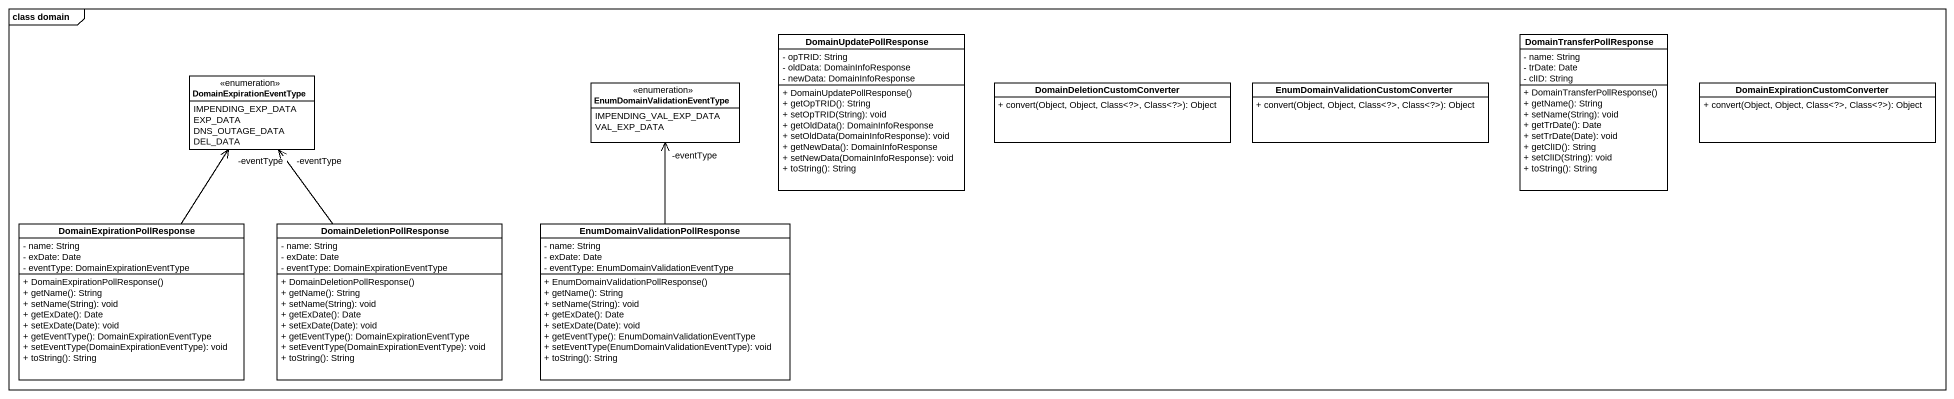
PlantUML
@startuml
mainframe class domain
hide circle
hide empty members
skinparam classAttributeIconSize 0
class DomainUpdatePollResponse {
  - opTRID: String
  - oldData: DomainInfoResponse
  - newData: DomainInfoResponse
  + DomainUpdatePollResponse()
  + getOpTRID(): String
  + setOpTRID(String): void
  + getOldData(): DomainInfoResponse
  + setOldData(DomainInfoResponse): void
  + getNewData(): DomainInfoResponse
  + setNewData(DomainInfoResponse): void
  + toString(): String
}
class DomainTransferPollResponse {
  - name: String
  - trDate: Date
  - clID: String
  + DomainTransferPollResponse()
  + getName(): String
  + setName(String): void
  + getTrDate(): Date
  + setTrDate(Date): void
  + getClID(): String
  + setClID(String): void
  + toString(): String
}
enum DomainExpirationEventType {
  IMPENDING_EXP_DATA
  EXP_DATA
  DNS_OUTAGE_DATA
  DEL_DATA
}
enum "EnumDomainValidationEventType" as EnumDomainValidationEventTyp {
  IMPENDING_VAL_EXP_DATA
  VAL_EXP_DATA
}
class "DomainDeletionCustomConverter" as DomainDeletionCustomConverte {
  + convert(Object, Object, Class<?>, Class<?>): Object
}
class "EnumDomainValidationCustomConverter" as EnumDomainValidationCustomCo {
  + convert(Object, Object, Class<?>, Class<?>): Object
}
class "DomainExpirationCustomConverter" as DomainExpirationCustomConver {
  + convert(Object, Object, Class<?>, Class<?>): Object
}
class DomainExpirationPollResponse {
  - name: String
  - exDate: Date
  - eventType: DomainExpirationEventType
  + DomainExpirationPollResponse()
  + getName(): String
  + setName(String): void
  + getExDate(): Date
  + setExDate(Date): void
  + getEventType(): DomainExpirationEventType
  + setEventType(DomainExpirationEventType): void
  + toString(): String
}
class DomainDeletionPollResponse {
  - name: String
  - exDate: Date
  - eventType: DomainExpirationEventType
  + DomainDeletionPollResponse()
  + getName(): String
  + setName(String): void
  + getExDate(): Date
  + setExDate(Date): void
  + getEventType(): DomainExpirationEventType
  + setEventType(DomainExpirationEventType): void
  + toString(): String
}
class "EnumDomainValidationPollResponse" as EnumDomainValidationPollResp {
  - name: String
  - exDate: Date
  - eventType: EnumDomainValidationEventType
  + EnumDomainValidationPollResponse()
  + getName(): String
  + setName(String): void
  + getExDate(): Date
  + setExDate(Date): void
  + getEventType(): EnumDomainValidationEventType
  + setEventType(EnumDomainValidationEventType): void
  + toString(): String
}
DomainExpirationPollResponse -up-> "-eventType" DomainExpirationEventType
DomainDeletionPollResponse -up-> "-eventType" DomainExpirationEventType
EnumDomainValidationPollResp -up-> "-eventType" EnumDomainValidationEventTyp
@enduml
